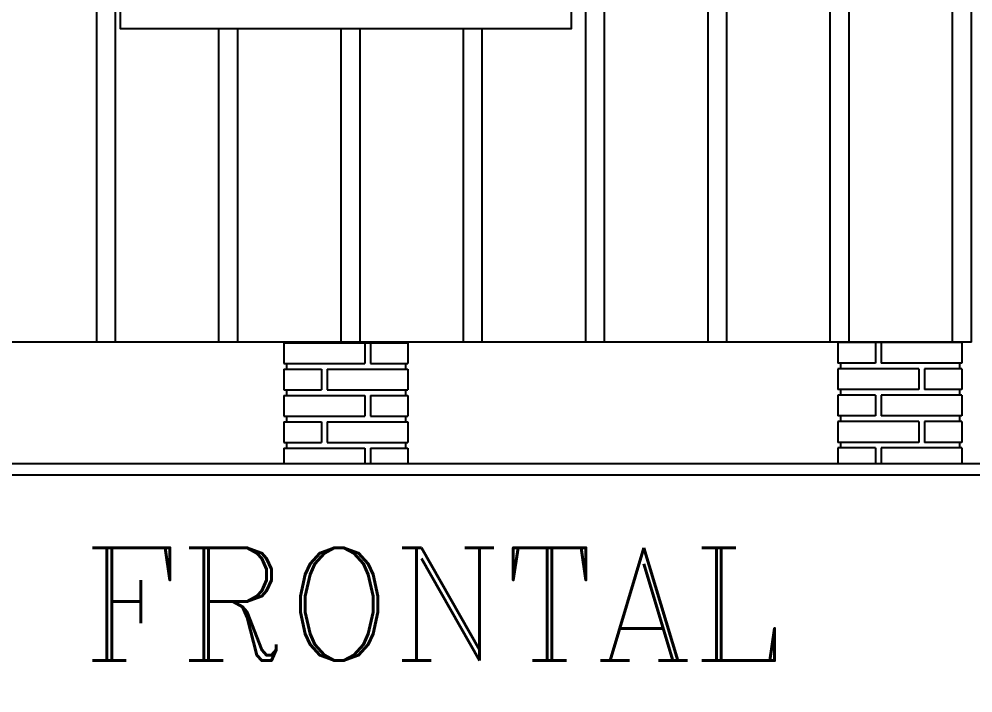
# Model space of a CAD drawing. Extents: x -7 to 295, y -11 to 39.
# Drawn here: x 171.787 to 174.322, y 4.419 to 6.21 of the extents above; entities that cross this region are included whole.
import ezdxf
from ezdxf.enums import TextEntityAlignment as Align

# ---------------------------------------------------------------- set-up
doc = ezdxf.new("R2010")
doc.units = 0
doc.header["$LTSCALE"] = 20
for name, color, linetype in [('TELHADO', 1, 'CONTINUOUS'), ('TEXTO', 244, 'CONTINUOUS'), ('VISTAP', 244, 'CONTINUOUS')]:
    doc.layers.add(name, color=color, linetype=linetype)
doc.styles.add('ROMANC', font='romanc.shx', dxfattribs={"height": 0.08})

msp = doc.modelspace()

# ---------------------------------------------------------------- linework, layer by layer
at = {"layer": 'TELHADO', "color": 1, "linetype": 'CONTINUOUS'}
msp.add_lwpolyline([(172.0553, 6.3665), (172.0553, 6.1849), (173.2553, 6.1849), (173.2553, 6.3685)], dxfattribs=at)
at = {"layer": 'VISTAP', "color": 1}
for p, q in [((173.6178, 5.3512), (173.6178, 8.6955)), ((173.6678, 5.3512), (173.6678, 8.6729)), ((173.9428, 5.3512), (173.9428, 8.5488)), ((173.9928, 5.3512), (173.9928, 8.5263)), ((174.2678, 5.3512), (174.2678, 7.2362)), ((174.3178, 5.3512), (174.3178, 7.2362)), ((171.9928, 5.3512), (171.9928, 6.5381)), ((172.0428, 5.3512), (172.0428, 6.5381)), ((173.2928, 5.3512), (173.2928, 6.5381)), ((173.3428, 5.3512), (173.3428, 6.5381)), ((172.3178, 5.3512), (172.3178, 6.1849)), ((172.3678, 5.3512), (172.3678, 6.1849)), ((172.6428, 5.3512), (172.6428, 6.1849)), ((172.6928, 5.3512), (172.6928, 6.1849)), ((172.9678, 5.3512), (172.9678, 6.1849)), ((173.0178, 5.3512), (173.0178, 6.1849)), ((174.3178, 5.3512), (170.9928, 5.3512))]:
    msp.add_line(p, q, dxfattribs=at)
at = {"layer": 'VISTAP'}
for p, q in [((172.4903, 5.3495), (172.4903, 5.2945)), ((172.4903, 5.3495), (172.8203, 5.3495)), ((172.7053, 5.3495), (172.7053, 5.2945)), ((172.7203, 5.3495), (172.7203, 5.2945)), ((172.8203, 5.3495), (172.8203, 5.2945)), ((174.2928, 5.3501), (173.9628, 5.3501)), ((173.9628, 5.3501), (173.9628, 5.2951)), ((174.0628, 5.3501), (174.0628, 5.2951)), ((174.0778, 5.3501), (174.0778, 5.2951)), ((174.2928, 5.3501), (174.2928, 5.2951)), ((172.4903, 5.2945), (172.7053, 5.2945)), ((172.4903, 5.2795), (172.5903, 5.2795)), ((172.4903, 5.2795), (172.4903, 5.2245)), ((172.4973, 5.2945), (172.4973, 5.2795)), ((172.5903, 5.2795), (172.5903, 5.2245)), ((172.6053, 5.2795), (172.8203, 5.2795)), ((172.6053, 5.2795), (172.6053, 5.2245)), ((172.7203, 5.2945), (172.8203, 5.2945)), ((172.8133, 5.2945), (172.8133, 5.2795)), ((172.8203, 5.2795), (172.8203, 5.2245)), ((174.0628, 5.2951), (173.9628, 5.2951)), ((174.1778, 5.2801), (173.9628, 5.2801)), ((173.9628, 5.2801), (173.9628, 5.2251)), ((173.9698, 5.2951), (173.9698, 5.2801)), ((174.2928, 5.2951), (174.0778, 5.2951)), ((174.1778, 5.2801), (174.1778, 5.2251)), ((174.2928, 5.2801), (174.1928, 5.2801)), ((174.1928, 5.2801), (174.1928, 5.2251)), ((174.2858, 5.2951), (174.2858, 5.2801)), ((174.2928, 5.2801), (174.2928, 5.2251)), ((172.4903, 5.2245), (172.5903, 5.2245)), ((172.4973, 5.2245), (172.4973, 5.2095)), ((172.6053, 5.2245), (172.8203, 5.2245)), ((172.8133, 5.2245), (172.8133, 5.2095)), ((174.1778, 5.2251), (173.9628, 5.2251)), ((173.9698, 5.2251), (173.9698, 5.2101)), ((174.2928, 5.2251), (174.1928, 5.2251)), ((174.2858, 5.2251), (174.2858, 5.2101)), ((172.4903, 5.2095), (172.7053, 5.2095)), ((172.4903, 5.2095), (172.4903, 5.1545)), ((172.7053, 5.2095), (172.7053, 5.1545)), ((172.7203, 5.2095), (172.8203, 5.2095)), ((172.7203, 5.2095), (172.7203, 5.1545)), ((172.8203, 5.2095), (172.8203, 5.1545)), ((174.0628, 5.2101), (173.9628, 5.2101)), ((173.9628, 5.2101), (173.9628, 5.1551)), ((174.0628, 5.2101), (174.0628, 5.1551)), ((174.2928, 5.2101), (174.0778, 5.2101)), ((174.0778, 5.2101), (174.0778, 5.1551)), ((174.2928, 5.2101), (174.2928, 5.1551)), ((172.4903, 5.1545), (172.7053, 5.1545)), ((172.4973, 5.1545), (172.4973, 5.1395)), ((172.7203, 5.1545), (172.8203, 5.1545)), ((172.8133, 5.1545), (172.8133, 5.1395)), ((174.0628, 5.1551), (173.9628, 5.1551)), ((173.9698, 5.1551), (173.9698, 5.1401)), ((174.2928, 5.1551), (174.0778, 5.1551)), ((174.2858, 5.1551), (174.2858, 5.1401)), ((172.4903, 5.1395), (172.5903, 5.1395)), ((172.4903, 5.1395), (172.4903, 5.0845)), ((172.4903, 5.1395), (172.5903, 5.1395)), ((172.4903, 5.1395), (172.4903, 5.1307)), ((172.5903, 5.1395), (172.5903, 5.0845)), ((172.5903, 5.1395), (172.5903, 5.1307)), ((172.6053, 5.1395), (172.8203, 5.1395)), ((172.6053, 5.1395), (172.6053, 5.0845)), ((172.6053, 5.1395), (172.6053, 5.1307)), ((172.6053, 5.1395), (172.8203, 5.1395)), ((172.8203, 5.1395), (172.8203, 5.0845)), ((172.8203, 5.1395), (172.8203, 5.1307)), ((174.1778, 5.1401), (173.9628, 5.1401)), ((173.9628, 5.1401), (173.9628, 5.0851)), ((174.1778, 5.1401), (173.9628, 5.1401)), ((173.9628, 5.1401), (173.9628, 5.1312)), ((174.1778, 5.1401), (174.1778, 5.0851)), ((174.1778, 5.1401), (174.1778, 5.1312)), ((174.2928, 5.1401), (174.1928, 5.1401)), ((174.1928, 5.1401), (174.1928, 5.0851)), ((174.2928, 5.1401), (174.1928, 5.1401)), ((174.1928, 5.1401), (174.1928, 5.1312)), ((174.2928, 5.1401), (174.2928, 5.0851)), ((174.2928, 5.1401), (174.2928, 5.1312)), ((172.4903, 5.0845), (172.5903, 5.0845)), ((172.4973, 5.0845), (172.4973, 5.0695)), ((172.6053, 5.0845), (172.8203, 5.0845)), ((172.8133, 5.0845), (172.8133, 5.0695)), ((174.1778, 5.0851), (173.9628, 5.0851)), ((173.9698, 5.0851), (173.9698, 5.0701)), ((174.2928, 5.0851), (174.1928, 5.0851)), ((174.2858, 5.0851), (174.2858, 5.0701)), ((172.4903, 5.0695), (172.7053, 5.0695)), ((172.4903, 5.0695), (172.4903, 5.028)), ((172.7053, 5.0695), (172.7053, 5.028)), ((172.7203, 5.0695), (172.8203, 5.0695)), ((172.7203, 5.0695), (172.7203, 5.028)), ((172.8203, 5.0695), (172.8203, 5.028)), ((174.0628, 5.0701), (173.9628, 5.0701)), ((173.9628, 5.0701), (173.9628, 5.028)), ((174.0628, 5.0701), (174.0628, 5.028)), ((174.2928, 5.0701), (174.0778, 5.0701)), ((174.0778, 5.0701), (174.0778, 5.028)), ((174.2928, 5.0701), (174.2928, 5.028))]:
    msp.add_line(p, q, dxfattribs=at)
at = {"layer": 'VISTAP', "color": 92, "linetype": 'CONTINUOUS'}
for p, q in [((176.1033, 5.028), (167.4716, 5.028)), ((176.1033, 4.998), (167.4716, 4.998))]:
    msp.add_line(p, q, dxfattribs=at)

# ---------------------------------------------------------------- texts
at = {"layer": 'TEXTO', "linetype": 'CONTINUOUS', "style": 'ROMANC'}
msp.add_text('ELEVAÇÃO FRONTAL', height=0.3, dxfattribs=at).set_placement((171.7309, 4.6515), align=Align.MIDDLE)

doc.saveas('drawing.dxf')
